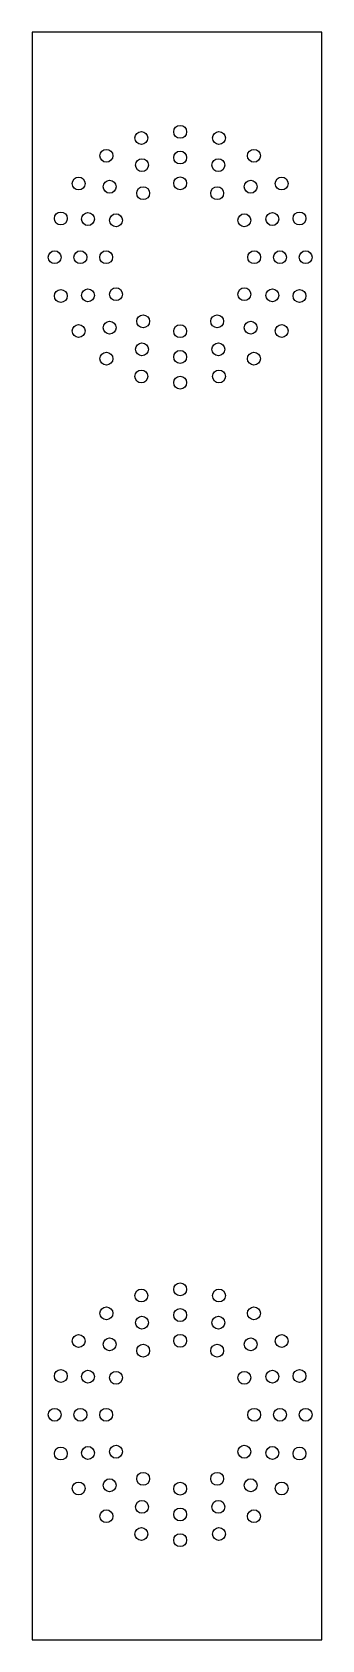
# Model space of a CAD drawing. Extents: x -41 to 49, y -250 to 250.
import ezdxf

# ---------------------------------------------------------------- set-up
doc = ezdxf.new("R2010")
doc.units = 0
doc.layers.add('VISIBLE', color=7, linetype='CONTINUOUS')

msp = doc.modelspace()

# ---------------------------------------------------------------- linework, layer by layer
at = {"layer": 'VISIBLE'}
for p, q in [((49.02, 250), (-40.98, 250)), ((-40.98, 250), (-40.98, -250)), ((49.02, -250), (49.02, 250)), ((-40.98, -250), (49.02, -250))]:
    msp.add_line(p, q, dxfattribs=at)
for centre in [(5, 219), (-7.05, 217.09), (17.05, 217.09), (-17.92, 211.55), (-6.86, 208.64), (5, 211), (16.86, 208.64), (27.92, 211.55), (5, 203), (-26.55, 202.92), (-16.92, 201.92), (-6.5, 199.92), (16.5, 199.92), (26.92, 201.92), (36.55, 202.92), (-32.09, 192.05), (-23.64, 191.86), (-14.92, 191.5), (24.92, 191.5), (33.64, 191.86), (42.09, 192.05), (-34, 180), (-26, 180), (-18, 180), (28, 180), (36, 180), (44, 180), (-23.64, 168.14), (-14.92, 168.5), (24.92, 168.5), (33.64, 168.14), (-32.09, 167.95), (42.09, 167.95), (-16.92, 158.08), (-6.5, 160.08), (16.5, 160.08), (26.92, 158.08), (-26.55, 157.08), (5, 157), (36.55, 157.08), (-17.92, 148.45), (-6.86, 151.36), (5, 149), (16.86, 151.36), (27.92, 148.45), (-7.05, 142.91), (5, 141), (17.05, 142.91), (5, -141), (-7.05, -142.91), (17.05, -142.91), (-17.92, -148.45), (-6.86, -151.36), (5, -149), (16.86, -151.36), (27.92, -148.45), (5, -157), (-26.55, -157.08), (-16.92, -158.08), (-6.5, -160.08), (16.5, -160.08), (26.92, -158.08), (36.55, -157.08), (-32.09, -167.95), (-23.64, -168.14), (-14.92, -168.5), (24.92, -168.5), (33.64, -168.14), (42.09, -167.95), (-34, -180), (-26, -180), (-18, -180), (28, -180), (36, -180), (44, -180), (-23.64, -191.86), (-14.92, -191.5), (24.92, -191.5), (33.64, -191.86), (-32.09, -192.05), (42.09, -192.05), (-16.92, -201.92), (-6.5, -199.92), (16.5, -199.92), (26.92, -201.92), (-26.55, -202.92), (5, -203), (36.55, -202.92), (-17.92, -211.55), (-6.86, -208.64), (5, -211), (16.86, -208.64), (27.92, -211.55), (-7.05, -217.09), (5, -219), (17.05, -217.09)]:
    msp.add_circle(centre, 2, dxfattribs=at)

doc.saveas('drawing.dxf')
